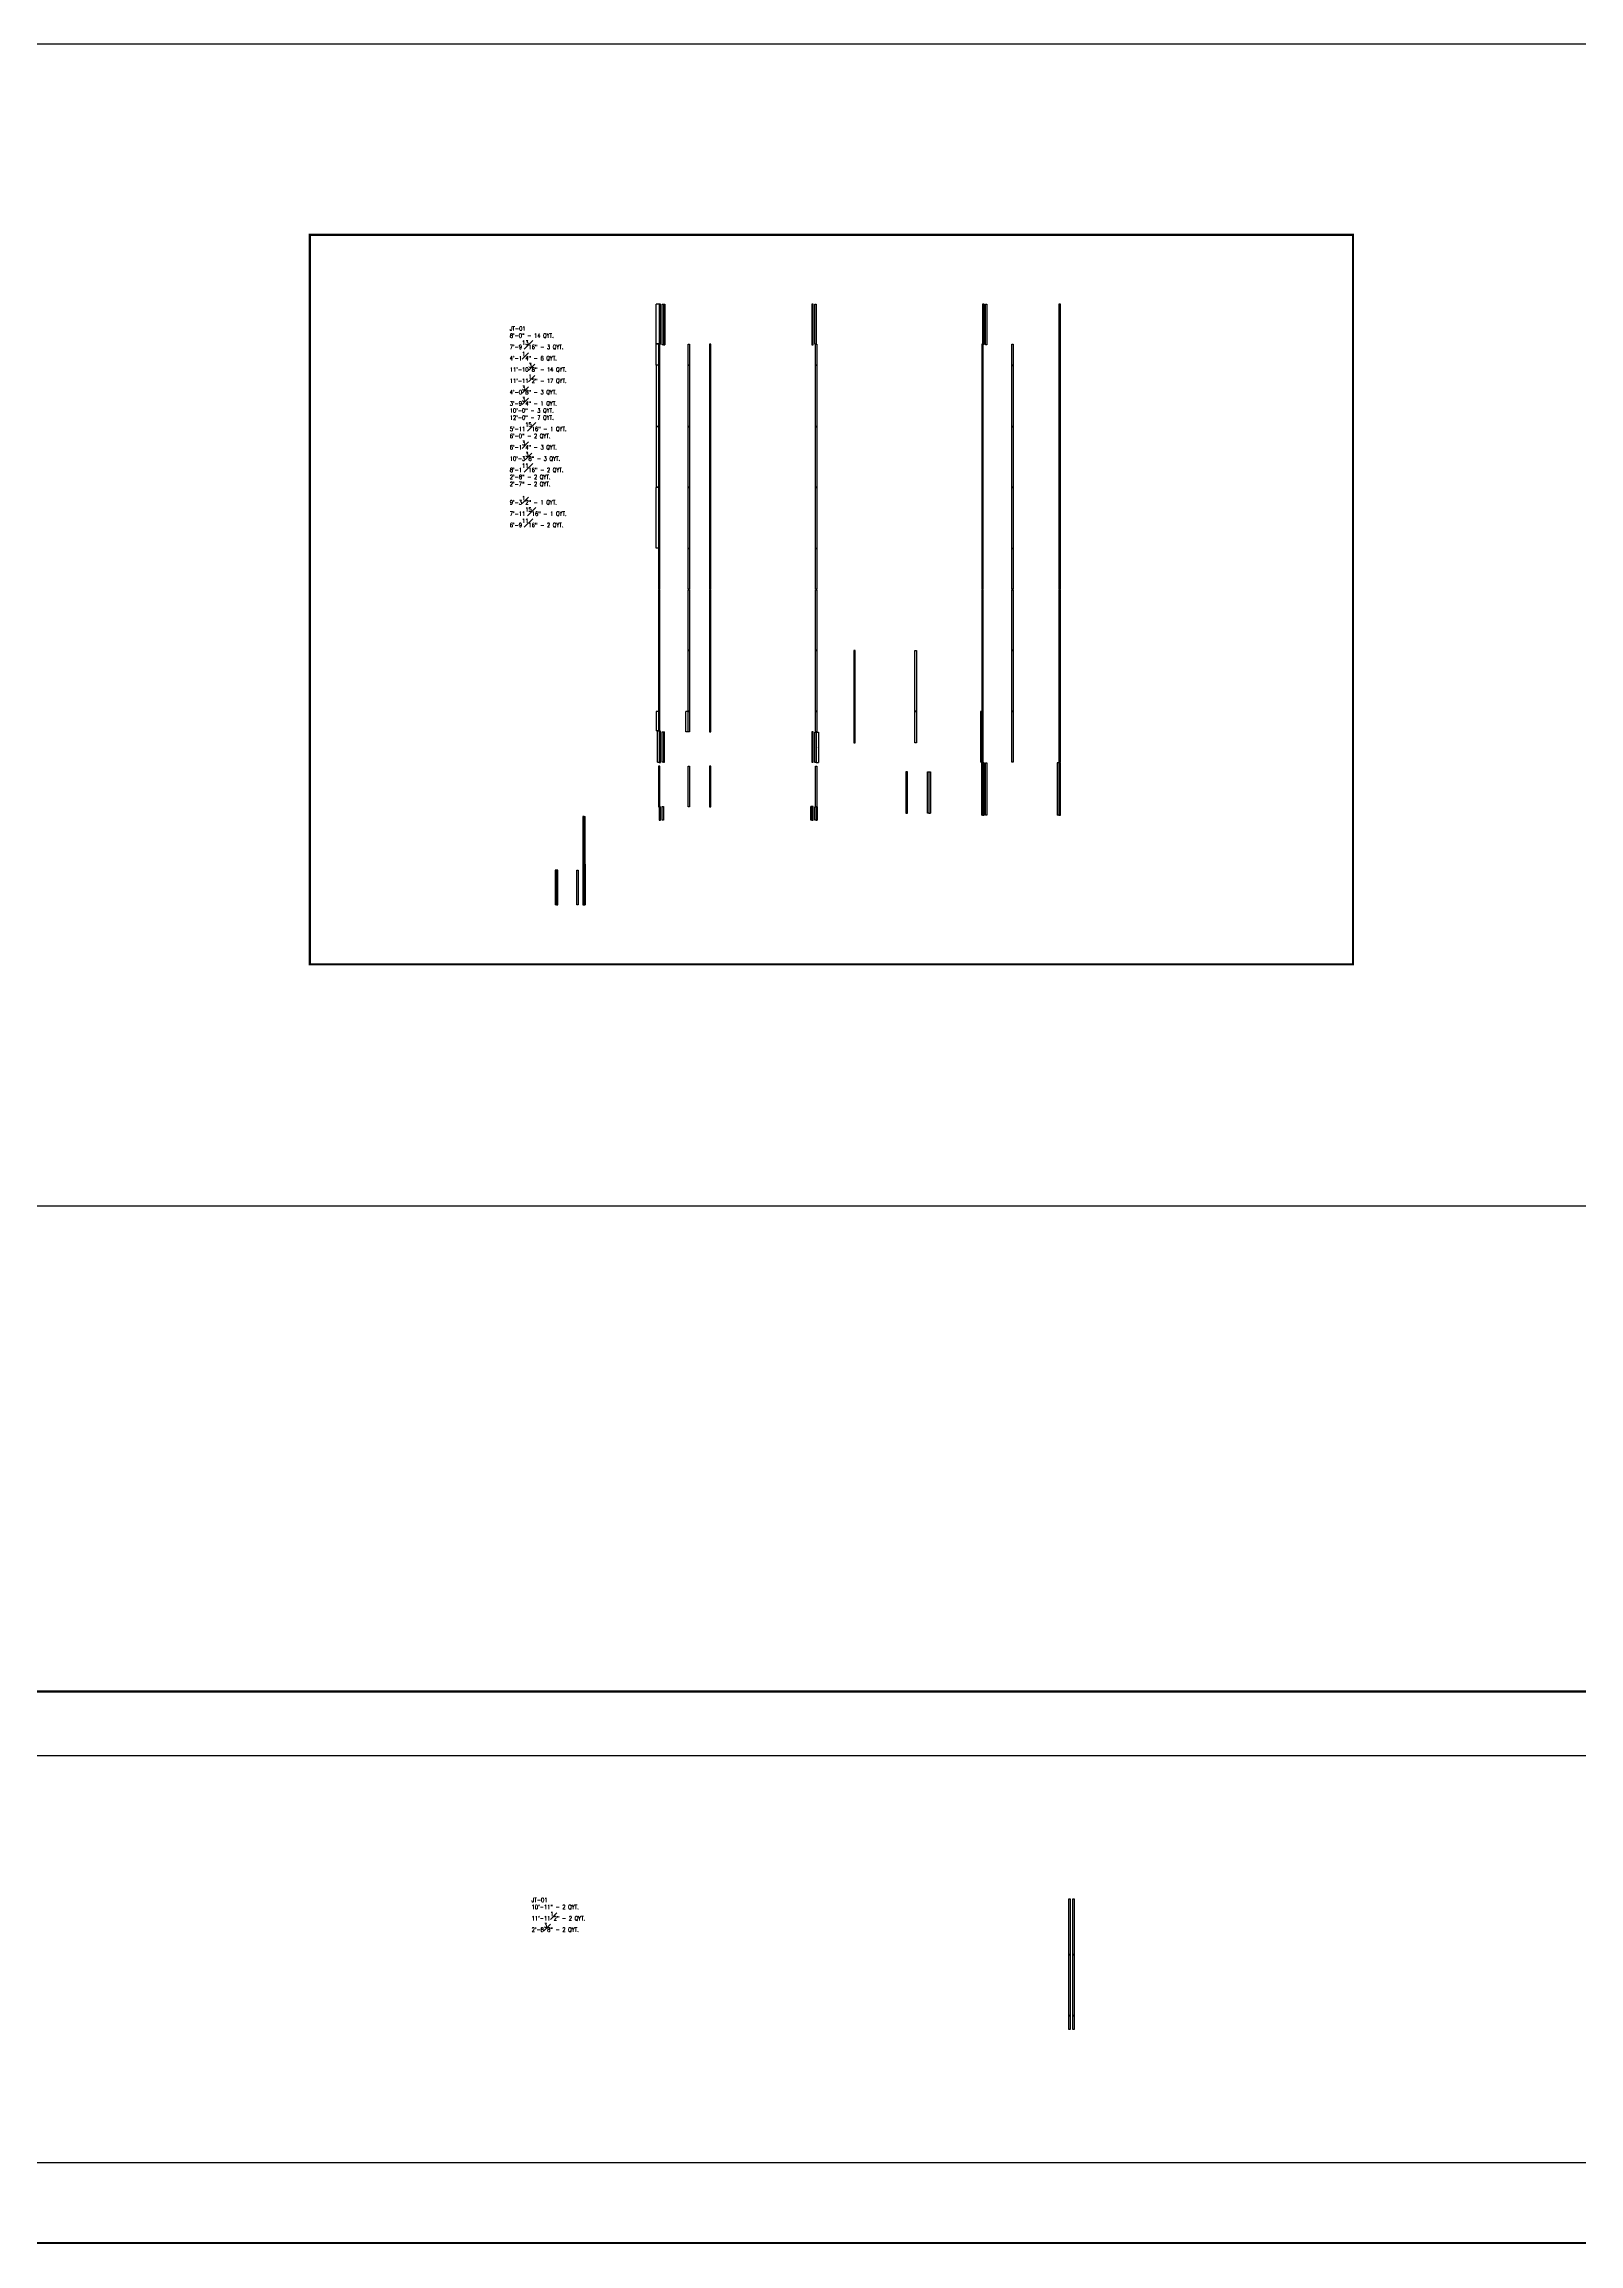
# Model space of a CAD drawing. Header units: inches. Extents: x 0 to 14480, y -2 to 5324.
# Drawn here: x 3620 to 7240, y -2 to 5184 of the extents above; entities that cross this region are included whole.
import ezdxf

# ---------------------------------------------------------------- set-up
doc = ezdxf.new("R2010")
doc.units = ezdxf.units.IN
doc.header["$MEASUREMENT"] = 0
doc.layers.add('!Extrusion', color=140, linetype='Continuous', lineweight=25)
doc.layers.add('0 @ 1', color=7, linetype='Continuous')
doc.styles.add('Romans', font='romans.shx', dxfattribs={"width": 0.8})
doc.dimstyles.new('NBK$0', dxfattribs={"dimtxt": 0.0625, "dimasz": 0.046875, "dimexe": 0, "dimexo": 0.03125, "dimgap": 0.03, "dimtad": 3, "dimdec": 4, "dimzin": 3, "dimdsep": 46, "dimlunit": 4, "dimtxsty": 'Romans', "dimblk": 'DOT', "dimblk1": 'DOT', "dimblk2": 'DOT', "dimcen": 0, "dimazin": 2, "dimtfac": 0.8, "dimtdec": 4, "dimtmove": 2, "dimatfit": 2, "dimfxl": 1, "dimtfill": 1, "dimfrac": 1, "dimtolj": 1, "dimtzin": 0, "dimarcsym": 1})

# ---------------------------------------------------------------- blocks, each defined once
blk = doc.blocks.new('_Dot')
at = {"color": 0, "linetype": 'ByBlock', "lineweight": -2}
blk.add_line((-0.5, 0), (-1, 0), dxfattribs=at)
at = {"color": 0, "linetype": 'ByBlock', "const_width": 0.5}
blk.add_lwpolyline([(-0.25, 0, 1), (0.25, 0, 1)], format="xyb", close=True, dxfattribs=at)
blk = doc.blocks.new('*D271')
at = {"layer": '0 @ 1', "color": 0, "lineweight": -2}
for p, q in [((62.2, 208), (64.6, 208)), ((64.6, 96.5), (64.6, 207.9)), ((62.2, 96.5), (64.6, 96.5))]:
    blk.add_line(p, q, dxfattribs=at)
at = {"layer": 'Defpoints', "color": 0}
for p in [(62.2, 208), (64.6, 208), (62.2, 96.5)]:
    blk.add_point(p, dxfattribs=at)
at = {"layer": '0 @ 1', "color": 0, "lineweight": -2, "xscale": 0.046875, "yscale": 0.046875, "zscale": 0.046875}
for p, rotation in [((64.6, 208), 90), ((64.6, 96.5), 270)]:
    blk.add_blockref('_Dot', p, dxfattribs=dict(at, rotation=rotation))
at = {"layer": '0 @ 1', "color": 0, "char_height": 0.0625, "attachment_point": 5, "rotation": 90, "style": 'Romans'}
for s, insert in [('\\A1;9\'-3{\\H0.800000x;\\S1#2;}"', (64.5, 152.2)), ('\\A1;[2833]', (64.7, 152.2))]:
    blk.add_mtext(s, dxfattribs=dict(at, insert=insert))
blk = doc.blocks.new('*D272')
at = {"layer": '0 @ 1', "color": 0, "lineweight": -2}
for p, q in [((609.2, 231), (611.7, 231)), ((611.7, 231), (611.7, 200)), ((609.2, 200), (611.7, 200))]:
    blk.add_line(p, q, dxfattribs=at)
at = {"layer": 'Defpoints', "color": 0}
for p in [(609.1, 231), (609.1, 200), (611.7, 200)]:
    blk.add_point(p, dxfattribs=at)
at = {"layer": '0 @ 1', "color": 0, "lineweight": -2, "xscale": 0.046875, "yscale": 0.046875, "zscale": 0.046875}
for p, rotation in [((611.7, 231), 90), ((611.7, 200), 270)]:
    blk.add_blockref('_Dot', p, dxfattribs=dict(at, rotation=rotation))
at = {"layer": '0 @ 1', "color": 0, "char_height": 0.0625, "attachment_point": 5, "rotation": 90, "style": 'Romans'}
for s, insert in [('\\A1;2\'-7"', (611.6, 215.5)), ('\\A1;[787.5]', (611.7, 215.5))]:
    blk.add_mtext(s, dxfattribs=dict(at, insert=insert))
blk = doc.blocks.new('*D273')
at = {"layer": '0 @ 1', "color": 0, "lineweight": -2}
for p, q in [((598.9, 232), (596.7, 232)), ((596.7, 200), (596.7, 231.9)), ((598.9, 200), (596.7, 200))]:
    blk.add_line(p, q, dxfattribs=at)
at = {"layer": 'Defpoints', "color": 0}
for p in [(596.7, 232), (598.9, 232), (598.9, 200)]:
    blk.add_point(p, dxfattribs=at)
at = {"layer": '0 @ 1', "color": 0, "lineweight": -2, "xscale": 0.046875, "yscale": 0.046875, "zscale": 0.046875}
for p, rotation in [((596.7, 232), 90), ((596.7, 200), 270)]:
    blk.add_blockref('_Dot', p, dxfattribs=dict(at, rotation=rotation))
at = {"layer": '0 @ 1', "color": 0, "char_height": 0.0625, "attachment_point": 5, "rotation": 90, "style": 'Romans'}
for s, insert in [('\\A1;2\'-8"', (596.7, 216)), ('\\A1;[812.5]', (596.8, 216))]:
    blk.add_mtext(s, dxfattribs=dict(at, insert=insert))
blk = doc.blocks.new('*D274')
at = {"layer": '0 @ 1', "color": 0, "lineweight": -2}
for p, q in [((875.2, 313.7), (878.7, 313.7)), ((878.7, 313.6), (878.7, 216)), ((875.2, 216), (878.7, 216))]:
    blk.add_line(p, q, dxfattribs=at)
at = {"layer": 'Defpoints', "color": 0}
for p in [(875.2, 313.7), (875.2, 216), (878.7, 216)]:
    blk.add_point(p, dxfattribs=at)
at = {"layer": '0 @ 1', "color": 0, "lineweight": -2, "xscale": 0.046875, "yscale": 0.046875, "zscale": 0.046875}
for p, rotation in [((878.7, 313.7), 90), ((878.7, 216), 270)]:
    blk.add_blockref('_Dot', p, dxfattribs=dict(at, rotation=rotation))
at = {"layer": '0 @ 1', "color": 0, "char_height": 0.0625, "attachment_point": 5, "rotation": 90, "style": 'Romans'}
for s, insert in [('\\A1;8\'-1{\\H0.800000x;\\S11#16;}"', (878.6, 264.8)), ('\\A1;[2481.5]', (878.8, 264.8))]:
    blk.add_mtext(s, dxfattribs=dict(at, insert=insert))
blk = doc.blocks.new('*D275')
at = {"layer": '0 @ 1', "color": 0, "lineweight": -2}
for p, q in [((1181.8, 334.8), (1177.7, 334.8)), ((1177.7, 334.8), (1177.7, 211.5)), ((1181.8, 211.4), (1177.7, 211.4))]:
    blk.add_line(p, q, dxfattribs=at)
at = {"layer": 'Defpoints', "color": 0}
for p in [(1181.8, 334.8), (1177.7, 211.4), (1181.8, 211.4)]:
    blk.add_point(p, dxfattribs=at)
at = {"layer": '0 @ 1', "color": 0, "lineweight": -2, "xscale": 0.046875, "yscale": 0.046875, "zscale": 0.046875}
for p, rotation in [((1177.7, 334.8), 90), ((1177.7, 211.4), 270)]:
    blk.add_blockref('_Dot', p, dxfattribs=dict(at, rotation=rotation))
at = {"layer": '0 @ 1', "color": 0, "char_height": 0.0625, "attachment_point": 5, "rotation": 90, "style": 'Romans'}
for s, insert in [('\\A1;10\'-3{\\H0.800000x;\\S3#8;}"', (1177.6, 273.1)), ('\\A1;[3134]', (1177.8, 273.1))]:
    blk.add_mtext(s, dxfattribs=dict(at, insert=insert))
blk = doc.blocks.new('*D276')
at = {"layer": '0 @ 1', "color": 0, "lineweight": -2}
for p, q in [((1001.8, 334.8), (999.2, 334.8)), ((999.2, 334.8), (999.2, 211.5)), ((1001.8, 211.4), (999.2, 211.4))]:
    blk.add_line(p, q, dxfattribs=at)
at = {"layer": 'Defpoints', "color": 0}
for p in [(1001.8, 334.8), (999.2, 211.4), (1001.8, 211.4)]:
    blk.add_point(p, dxfattribs=at)
at = {"layer": '0 @ 1', "color": 0, "lineweight": -2, "xscale": 0.046875, "yscale": 0.046875, "zscale": 0.046875}
for p, rotation in [((999.2, 334.8), 90), ((999.2, 211.4), 270)]:
    blk.add_blockref('_Dot', p, dxfattribs=dict(at, rotation=rotation))
at = {"layer": '0 @ 1', "color": 0, "char_height": 0.0625, "attachment_point": 5, "rotation": 90, "style": 'Romans'}
for s, insert in [('\\A1;10\'-3{\\H0.800000x;\\S3#8;}"', (999.1, 273.1)), ('\\A1;[3134]', (999.3, 273.1))]:
    blk.add_mtext(s, dxfattribs=dict(at, insert=insert))
blk = doc.blocks.new('*D277')
at = {"layer": '0 @ 1', "color": 0, "lineweight": -2}
for p, q in [((1000, 456), (997, 456)), ((997, 455.9), (997, 336)), ((1000, 336), (997, 336))]:
    blk.add_line(p, q, dxfattribs=at)
at = {"layer": 'Defpoints', "color": 0}
for p in [(1000, 456), (997, 336), (1000, 336)]:
    blk.add_point(p, dxfattribs=at)
at = {"layer": '0 @ 1', "color": 0, "lineweight": -2, "xscale": 0.046875, "yscale": 0.046875, "zscale": 0.046875}
for p, rotation in [((997, 456), 90), ((997, 336), 270)]:
    blk.add_blockref('_Dot', p, dxfattribs=dict(at, rotation=rotation))
at = {"layer": '0 @ 1', "color": 0, "char_height": 0.0625, "attachment_point": 5, "rotation": 90, "style": 'Romans'}
for s, insert in [('\\A1;10\'-0"', (997, 396)), ('\\A1;[3048]', (997.1, 396))]:
    blk.add_mtext(s, dxfattribs=dict(at, insert=insert))
blk = doc.blocks.new('*D278')
at = {"layer": '0 @ 1', "color": 0, "lineweight": -2}
for p, q in [((609.2, 407.2), (614.6, 407.2)), ((614.6, 407.1), (614.6, 335.3)), ((609.2, 335.3), (614.6, 335.3))]:
    blk.add_line(p, q, dxfattribs=at)
at = {"layer": 'Defpoints', "color": 0}
for p in [(609.1, 407.2), (609.1, 335.3), (614.6, 335.3)]:
    blk.add_point(p, dxfattribs=at)
at = {"layer": '0 @ 1', "color": 0, "lineweight": -2, "xscale": 0.046875, "yscale": 0.046875, "zscale": 0.046875}
for p, rotation in [((614.6, 407.2), 90), ((614.6, 335.3), 270)]:
    blk.add_blockref('_Dot', p, dxfattribs=dict(at, rotation=rotation))
at = {"layer": '0 @ 1', "color": 0, "char_height": 0.0625, "attachment_point": 5, "rotation": 90, "style": 'Romans'}
for s, insert in [('\\A1;5\'-11{\\H0.800000x;\\S15#16;}"', (614.6, 371.2)), ('\\A1;[1827]', (614.7, 371.2))]:
    blk.add_mtext(s, dxfattribs=dict(at, insert=insert))
blk = doc.blocks.new('*D279')
at = {"layer": '0 @ 1', "color": 0, "lineweight": -2}
for p, q in [((249.2, 408), (251.3, 408)), ((251.3, 336), (251.3, 408)), ((249.2, 336), (251.3, 336))]:
    blk.add_line(p, q, dxfattribs=at)
at = {"layer": 'Defpoints', "color": 0}
for p in [(249.1, 408), (251.3, 408), (249.1, 336)]:
    blk.add_point(p, dxfattribs=at)
at = {"layer": '0 @ 1', "color": 0, "lineweight": -2, "xscale": 0.046875, "yscale": 0.046875, "zscale": 0.046875}
for p, rotation in [((251.3, 408), 90), ((251.3, 336), 270)]:
    blk.add_blockref('_Dot', p, dxfattribs=dict(at, rotation=rotation))
at = {"layer": '0 @ 1', "color": 0, "char_height": 0.0625, "attachment_point": 5, "rotation": 90, "style": 'Romans'}
for s, insert in [('\\A1;6\'-0"', (251.3, 372)), ('\\A1;[1829]', (251.4, 372))]:
    blk.add_mtext(s, dxfattribs=dict(at, insert=insert))
blk = doc.blocks.new('*D280')
at = {"layer": '0 @ 1', "color": 0, "lineweight": -2}
for p, q in [((238.9, 409.7), (234.9, 409.7)), ((234.9, 336), (234.9, 409.6)), ((238.9, 335.9), (234.9, 335.9))]:
    blk.add_line(p, q, dxfattribs=at)
at = {"layer": 'Defpoints', "color": 0}
for p in [(234.9, 409.7), (238.9, 409.7), (238.9, 335.9)]:
    blk.add_point(p, dxfattribs=at)
at = {"layer": '0 @ 1', "color": 0, "lineweight": -2, "xscale": 0.046875, "yscale": 0.046875, "zscale": 0.046875}
for p, rotation in [((234.9, 409.7), 90), ((234.9, 335.9), 270)]:
    blk.add_blockref('_Dot', p, dxfattribs=dict(at, rotation=rotation))
at = {"layer": '0 @ 1', "color": 0, "char_height": 0.0625, "attachment_point": 5, "rotation": 90, "style": 'Romans'}
for s, insert in [('\\A1;6\'-1{\\H0.800000x;\\S3#4;}"', (234.8, 372.8)), ('\\A1;[1873]', (235, 372.8))]:
    blk.add_mtext(s, dxfattribs=dict(at, insert=insert))
blk = doc.blocks.new('*D281')
at = {"layer": '0 @ 1', "color": 0, "lineweight": -2}
for p, q in [((307.4, 456), (302, 456)), ((302, 407.6), (302, 455.9)), ((307.4, 407.6), (302, 407.6))]:
    blk.add_line(p, q, dxfattribs=at)
at = {"layer": 'Defpoints', "color": 0}
for p in [(302, 456), (307.4, 456), (307.4, 407.6)]:
    blk.add_point(p, dxfattribs=at)
at = {"layer": '0 @ 1', "color": 0, "lineweight": -2, "xscale": 0.046875, "yscale": 0.046875, "zscale": 0.046875}
for p, rotation in [((302, 456), 90), ((302, 407.6), 270)]:
    blk.add_blockref('_Dot', p, dxfattribs=dict(at, rotation=rotation))
at = {"layer": '0 @ 1', "color": 0, "char_height": 0.0625, "attachment_point": 5, "rotation": 90, "style": 'Romans'}
for s, insert in [('\\A1;4\'-0{\\H0.800000x;\\S3#8;}"', (301.9, 431.8)), ('\\A1;[1229]', (302.1, 431.8))]:
    blk.add_mtext(s, dxfattribs=dict(at, insert=insert))
blk = doc.blocks.new('*D282')
at = {"layer": '0 @ 1', "color": 0, "lineweight": -2}
for p, q in [((237.6, 456), (232.1, 456)), ((232.1, 455.9), (232.1, 410.2)), ((237.6, 410.2), (232.1, 410.2))]:
    blk.add_line(p, q, dxfattribs=at)
at = {"layer": 'Defpoints', "color": 0}
for p in [(237.7, 456), (232.1, 410.2), (237.7, 410.2)]:
    blk.add_point(p, dxfattribs=at)
at = {"layer": '0 @ 1', "color": 0, "lineweight": -2, "xscale": 0.046875, "yscale": 0.046875, "zscale": 0.046875}
for p, rotation in [((232.1, 456), 90), ((232.1, 410.2), 270)]:
    blk.add_blockref('_Dot', p, dxfattribs=dict(at, rotation=rotation))
at = {"layer": '0 @ 1', "color": 0, "char_height": 0.0625, "attachment_point": 5, "rotation": 90, "style": 'Romans'}
for s, insert in [('\\A1;3\'-9{\\H0.800000x;\\S3#4;}"', (232.1, 433.1)), ('\\A1;[1162.5]', (232.2, 433.1))]:
    blk.add_mtext(s, dxfattribs=dict(at, insert=insert))
blk = doc.blocks.new('*D283')
at = {"layer": '0 @ 1', "color": 0, "lineweight": -2}
for p, q in [((237.6, 984), (232.1, 984)), ((232.1, 840.5), (232.1, 983.9)), ((237.6, 840.5), (232.1, 840.5))]:
    blk.add_line(p, q, dxfattribs=at)
at = {"layer": 'Defpoints', "color": 0}
for p in [(232.1, 984), (237.7, 984), (237.7, 840.5)]:
    blk.add_point(p, dxfattribs=at)
at = {"layer": '0 @ 1', "color": 0, "lineweight": -2, "xscale": 0.046875, "yscale": 0.046875, "zscale": 0.046875}
for p, rotation in [((232.1, 984), 90), ((232.1, 840.5), 270)]:
    blk.add_blockref('_Dot', p, dxfattribs=dict(at, rotation=rotation))
at = {"layer": '0 @ 1', "color": 0, "char_height": 0.0625, "attachment_point": 5, "rotation": 90, "style": 'Romans'}
for s, insert in [('\\A1;11\'-11{\\H0.800000x;\\S1#2;}"', (232.1, 912.2)), ('\\A1;[3645]', (232.2, 912.2))]:
    blk.add_mtext(s, dxfattribs=dict(at, insert=insert))
blk = doc.blocks.new('*D284')
at = {"layer": '0 @ 1', "color": 0, "lineweight": -2}
for p, q in [((237.6, 1126.8), (232.1, 1126.8)), ((232.1, 1126.8), (232.1, 984.5)), ((237.6, 984.5), (232.1, 984.5))]:
    blk.add_line(p, q, dxfattribs=at)
at = {"layer": 'Defpoints', "color": 0}
for p in [(237.7, 1126.8), (232.1, 984.5), (237.7, 984.5)]:
    blk.add_point(p, dxfattribs=at)
at = {"layer": '0 @ 1', "color": 0, "lineweight": -2, "xscale": 0.046875, "yscale": 0.046875, "zscale": 0.046875}
for p, rotation in [((232.1, 1126.8), 90), ((232.1, 984.5), 270)]:
    blk.add_blockref('_Dot', p, dxfattribs=dict(at, rotation=rotation))
at = {"layer": '0 @ 1', "color": 0, "char_height": 0.0625, "attachment_point": 5, "rotation": 90, "style": 'Romans'}
for s, insert in [('\\A1;11\'-10{\\H0.800000x;\\S3#8;}"', (232.1, 1055.6)), ('\\A1;[3615.5]', (232.2, 1055.6))]:
    blk.add_mtext(s, dxfattribs=dict(at, insert=insert))
blk = doc.blocks.new('*D285')
at = {"layer": '0 @ 1', "color": 0, "lineweight": -2}
for p, q in [((237.6, 1272), (232.1, 1272)), ((232.1, 1271.9), (232.1, 1128)), ((237.6, 1127.9), (232.1, 1127.9))]:
    blk.add_line(p, q, dxfattribs=at)
at = {"layer": 'Defpoints', "color": 0}
for p in [(237.7, 1272), (232.1, 1127.9), (237.7, 1127.9)]:
    blk.add_point(p, dxfattribs=at)
at = {"layer": '0 @ 1', "color": 0, "lineweight": -2, "xscale": 0.046875, "yscale": 0.046875, "zscale": 0.046875}
for p, rotation in [((232.1, 1272), 90), ((232.1, 1127.9), 270)]:
    blk.add_blockref('_Dot', p, dxfattribs=dict(at, rotation=rotation))
at = {"layer": '0 @ 1', "color": 0, "char_height": 0.0625, "attachment_point": 5, "rotation": 90, "style": 'Romans'}
for s, insert in [('\\A1;12\'-0"', (232.1, 1200)), ('\\A1;[3658]', (232.2, 1200))]:
    blk.add_mtext(s, dxfattribs=dict(at, insert=insert))
blk = doc.blocks.new('*D286')
at = {"layer": '0 @ 1', "color": 0, "lineweight": -2}
for p, q in [((237.6, 1321.7), (232.1, 1321.7)), ((232.1, 1272.5), (232.1, 1321.6)), ((237.6, 1272.5), (232.1, 1272.5))]:
    blk.add_line(p, q, dxfattribs=at)
at = {"layer": 'Defpoints', "color": 0}
for p in [(232.1, 1321.7), (237.7, 1321.7), (237.7, 1272.5)]:
    blk.add_point(p, dxfattribs=at)
at = {"layer": '0 @ 1', "color": 0, "lineweight": -2, "xscale": 0.046875, "yscale": 0.046875, "zscale": 0.046875}
for p, rotation in [((232.1, 1321.7), 90), ((232.1, 1272.5), 270)]:
    blk.add_blockref('_Dot', p, dxfattribs=dict(at, rotation=rotation))
at = {"layer": '0 @ 1', "color": 0, "char_height": 0.0625, "attachment_point": 5, "rotation": 90, "style": 'Romans'}
for s, insert in [('\\A1;4\'-1{\\H0.800000x;\\S1#4;}"', (232.1, 1297.1)), ('\\A1;[1250.5]', (232.2, 1297.1))]:
    blk.add_mtext(s, dxfattribs=dict(at, insert=insert))
blk = doc.blocks.new('*D287')
at = {"layer": '0 @ 1', "color": 0, "lineweight": -2}
for p, q in [((238.9, 1416), (232.1, 1416)), ((232.1, 1322.2), (232.1, 1416)), ((238.9, 1322.2), (232.1, 1322.2))]:
    blk.add_line(p, q, dxfattribs=at)
at = {"layer": 'Defpoints', "color": 0}
for p in [(232.1, 1416), (238.9, 1416), (238.9, 1322.2)]:
    blk.add_point(p, dxfattribs=at)
at = {"layer": '0 @ 1', "color": 0, "lineweight": -2, "xscale": 0.046875, "yscale": 0.046875, "zscale": 0.046875}
for p, rotation in [((232.1, 1416), 90), ((232.1, 1322.2), 270)]:
    blk.add_blockref('_Dot', p, dxfattribs=dict(at, rotation=rotation))
at = {"layer": '0 @ 1', "color": 0, "char_height": 0.0625, "attachment_point": 5, "rotation": 90, "style": 'Romans'}
for s, insert in [('\\A1;7\'-9{\\H0.800000x;\\S13#16;}"', (232.1, 1369.1)), ('\\A1;[2383]', (232.2, 1369.1))]:
    blk.add_mtext(s, dxfattribs=dict(at, insert=insert))
blk = doc.blocks.new('*D288')
at = {"layer": '0 @ 1', "color": 0, "lineweight": -2}
for p, q in [((249.2, 1416), (252, 1416)), ((252, 1416), (252, 1320)), ((249.2, 1320), (252, 1320))]:
    blk.add_line(p, q, dxfattribs=at)
at = {"layer": 'Defpoints', "color": 0}
for p in [(249.1, 1416), (249.1, 1320), (252, 1320)]:
    blk.add_point(p, dxfattribs=at)
at = {"layer": '0 @ 1', "color": 0, "lineweight": -2, "xscale": 0.046875, "yscale": 0.046875, "zscale": 0.046875}
for p, rotation in [((252, 1416), 90), ((252, 1320), 270)]:
    blk.add_blockref('_Dot', p, dxfattribs=dict(at, rotation=rotation))
at = {"layer": '0 @ 1', "color": 0, "char_height": 0.0625, "attachment_point": 5, "rotation": 90, "style": 'Romans'}
for s, insert in [('\\A1;8\'-0"', (252, 1368)), ('\\A1;[2438.5]', (252.1, 1368))]:
    blk.add_mtext(s, dxfattribs=dict(at, insert=insert))
blk = doc.blocks.new('*D289')
at = {"layer": '0 @ 1', "color": 0, "lineweight": -2}
for p, q in [((62.2, 96), (64.6, 96)), ((64.6, 95.9), (64.6, 0)), ((62.2, 0), (64.6, 0))]:
    blk.add_line(p, q, dxfattribs=at)
at = {"layer": 'Defpoints', "color": 0}
for p in [(62.2, 96), (62.2, 0), (64.6, 0)]:
    blk.add_point(p, dxfattribs=at)
at = {"layer": '0 @ 1', "color": 0, "lineweight": -2, "xscale": 0.046875, "yscale": 0.046875, "zscale": 0.046875}
for p, rotation in [((64.6, 96), 90), ((64.6, 0), 270)]:
    blk.add_blockref('_Dot', p, dxfattribs=dict(at, rotation=rotation))
at = {"layer": '0 @ 1', "color": 0, "char_height": 0.0625, "attachment_point": 5, "rotation": 90, "style": 'Romans'}
for s, insert in [('\\A1;7\'-11{\\H0.800000x;\\S15#16;}"', (64.5, 48)), ('\\A1;[2437.5]', (64.7, 48))]:
    blk.add_mtext(s, dxfattribs=dict(at, insert=insert))
blk = doc.blocks.new('*D290')
at = {"layer": '0 @ 1', "color": 0, "lineweight": -2}
for p, q in [((-3.3, 81.7), (-6.3, 81.7)), ((-6.3, 81.6), (-6.3, 0)), ((-3.3, 0), (-6.3, 0))]:
    blk.add_line(p, q, dxfattribs=at)
at = {"layer": 'Defpoints', "color": 0}
for p in [(-3.2, 81.7), (-6.3, 0), (-3.2, 0)]:
    blk.add_point(p, dxfattribs=at)
at = {"layer": '0 @ 1', "color": 0, "lineweight": -2, "xscale": 0.046875, "yscale": 0.046875, "zscale": 0.046875}
for p, rotation in [((-6.3, 81.7), 90), ((-6.3, 0), 270)]:
    blk.add_blockref('_Dot', p, dxfattribs=dict(at, rotation=rotation))
at = {"layer": '0 @ 1', "color": 0, "char_height": 0.0625, "attachment_point": 5, "rotation": 90, "style": 'Romans'}
for s, insert in [('\\A1;6\'-9{\\H0.800000x;\\S11#16;}"', (-6.4, 40.8)), ('\\A1;[2075]', (-6.2, 40.8))]:
    blk.add_mtext(s, dxfattribs=dict(at, insert=insert))
blk = doc.blocks.new('BOTTOM2')
at = {"layer": '!Extrusion', "color": 156}
for points in [[(-12.8, 176.8), (-12.8, 307.8), (-10.5, 307.8, 1), (-10.3, 307.8), (-9.5, 307.8), (-9.5, 176.8)], [(-3.2, 176.8), (-3.2, 307.8), (-1, 307.8, 1), (-0.7, 307.8), (0, 307.8), (0, 176.8)]]:
    blk.add_lwpolyline(points, format="xyb", close=True, dxfattribs=at)
at = {"layer": '!Extrusion', "color": 80}
for points in [[(-12.8, 32.9), (-12.8, 176.4), (-10.5, 176.4, 1), (-10.3, 176.4), (-9.5, 176.4), (-9.5, 32.9)], [(-3.2, 32.9), (-3.2, 176.4), (-1, 176.4, 1), (-0.7, 176.4), (0, 176.4), (0, 32.9)]]:
    blk.add_lwpolyline(points, format="xyb", close=True, dxfattribs=at)
at = {"layer": '!Extrusion', "color": 155}
for points in [[(-12.8, 0), (-12.8, 32.4), (-10.5, 32.4, 1), (-10.3, 32.4), (-9.5, 32.4), (-9.5, 0)], [(-3.2, 0), (-3.2, 32.4), (-1, 32.4, 1), (-0.7, 32.4), (0, 32.4), (0, 0)]]:
    blk.add_lwpolyline(points, format="xyb", close=True, dxfattribs=at)
blk = doc.blocks.new('TOP2')
at = {"layer": '!Extrusion', "color": 20}
for points in [[(242.19511, 1322.18946), (242.19511, 1415.99902), (239.9707, 1415.99902, -1), (239.69511, 1415.99902), (238.94708, 1415.99902), (238.94708, 1322.18946)], [(605.89819, 1322.18946), (605.89819, 1415.99902), (608.1226, 1415.99902, 1), (608.39819, 1415.99902), (609.14622, 1415.99902), (609.14622, 1322.18946)], [(1005.03706, 1322.18946), (1005.03706, 1415.99902), (1002.81265, 1415.99902, -1), (1002.53706, 1415.99902), (1001.78903, 1415.99902), (1001.78903, 1322.18946)]]:
    blk.add_lwpolyline(points, format="xyb", close=True, dxfattribs=at)
at = {"layer": '!Extrusion', "color": 1}
for points in [[(245.89828, 1320), (245.89828, 1415.99902), (248.12269, 1415.99902, 1), (248.39828, 1415.99902), (249.14631, 1415.99902), (249.14631, 1320)], [(602.16197, 1320), (602.16197, 1415.99902), (599.93756, 1415.99902, -1), (599.66197, 1415.99902), (598.91394, 1415.99902), (598.91394, 1320)], [(1008.77328, 1320), (1008.77328, 1415.99902), (1010.99769, 1415.99902, 1), (1011.27328, 1415.99902), (1012.02131, 1415.99902), (1012.02131, 1320)], [(240.90936, 743.94193), (240.90936, 839.96211), (238.68495, 839.96211, -1), (238.40936, 839.96211), (237.66133, 839.96211), (237.66133, 743.94193)], [(307.41863, 743.94193), (307.41863, 839.96211), (309.64304, 839.96211, 1), (309.91863, 839.96211), (310.66666, 839.96211), (310.66666, 743.94193)], [(360.64, 743.94193), (360.64, 839.96211), (358.41559, 839.96211, -1), (358.14, 839.96211), (357.39197, 839.96211), (357.39197, 743.94193)], [(607.60514, 743.94193), (607.60514, 839.96211), (609.82955, 839.96211, 1), (610.10514, 839.96211), (610.85317, 839.96211), (610.85317, 743.94193)], [(1003.26376, 743.94193), (1003.26376, 839.96211), (1001.03935, 839.96211, -1), (1000.76376, 839.96211), (1000.01573, 839.96211), (1000.01573, 743.94193)], [(1070.29412, 743.94193), (1070.29412, 839.96211), (1072.51853, 839.96211, 1), (1072.79412, 839.96211), (1073.54216, 839.96211), (1073.54216, 743.94193)], [(1185.03625, 743.94193), (1185.03625, 839.96211), (1182.81184, 839.96211, -1), (1182.53625, 839.96211), (1181.78822, 839.96211), (1181.78822, 743.94193)], [(240.90936, 230.79232), (240.90936, 326.79134), (238.68495, 326.79134, -1), (238.40936, 326.79134), (237.66133, 326.79134), (237.66133, 230.79232)], [(307.23113, 230.79232), (307.23113, 326.79134), (309.45554, 326.79134, 1), (309.73113, 326.79134), (310.47916, 326.79134), (310.47916, 230.79232)], [(360.90936, 230.79232), (360.90936, 326.79134), (358.68495, 326.79134, -1), (358.40936, 326.79134), (357.66133, 326.79134), (357.66133, 230.79232)], [(607.60514, 230.79232), (607.60514, 326.79134), (609.82955, 326.79134, 1), (610.10514, 326.79134), (610.85317, 326.79134), (610.85317, 230.79232)]]:
    blk.add_lwpolyline(points, format="xyb", close=True, dxfattribs=at)
at = {"layer": '!Extrusion', "color": 80}
for points in [[(1185.03625, 1272.46211), (1185.03625, 1415.96211), (1182.81184, 1415.96211, -1), (1182.53625, 1415.96211), (1181.78822, 1415.96211), (1181.78822, 1272.46211)], [(240.90936, 840.46211), (240.90936, 983.96211), (238.68495, 983.96211, -1), (238.40936, 983.96211), (237.66133, 983.96211), (237.66133, 840.46211)], [(307.41863, 840.46211), (307.41863, 983.96211), (309.64304, 983.96211, 1), (309.91863, 983.96211), (310.66666, 983.96211), (310.66666, 840.46211)], [(360.64, 840.46211), (360.64, 983.96211), (358.41559, 983.96211, -1), (358.14, 983.96211), (357.39197, 983.96211), (357.39197, 840.46211)], [(607.60514, 840.46211), (607.60514, 983.96211), (609.82955, 983.96211, 1), (610.10514, 983.96211), (610.85317, 983.96211), (610.85317, 840.46211)], [(1003.26376, 840.46211), (1003.26376, 983.96211), (1001.03935, 983.96211, -1), (1000.76376, 983.96211), (1000.01573, 983.96211), (1000.01573, 840.46211)], [(1070.29412, 840.46211), (1070.29412, 983.96211), (1072.51853, 983.96211, 1), (1072.79412, 983.96211), (1073.54216, 983.96211), (1073.54216, 840.46211)], [(1185.03625, 840.46211), (1185.03625, 983.96211), (1182.81184, 983.96211, -1), (1182.53625, 983.96211), (1181.78822, 983.96211), (1181.78822, 840.46211)], [(240.90936, 456.46211), (240.90936, 599.96211), (238.68495, 599.96211, -1), (238.40936, 599.96211), (237.66133, 599.96211), (237.66133, 456.46211)], [(307.41863, 456.46211), (307.41863, 599.96211), (309.64304, 599.96211, 1), (309.91863, 599.96211), (310.66666, 599.96211), (310.66666, 456.46211)], [(360.64, 456.46211), (360.64, 599.96211), (358.41559, 599.96211, -1), (358.14, 599.96211), (357.39197, 599.96211), (357.39197, 456.46211)], [(607.60514, 456.46211), (607.60514, 599.96211), (609.82955, 599.96211, 1), (610.10514, 599.96211), (610.85317, 599.96211), (610.85317, 456.46211)], [(700.91125, 456.46211), (700.91125, 599.96211), (698.68684, 599.96211, -1), (698.41125, 599.96211), (697.66322, 599.96211), (697.66322, 456.46211)], [(842.20997, 456.46211), (842.20997, 599.96211), (844.43438, 599.96211, 1), (844.70997, 599.96211), (845.458, 599.96211), (845.458, 456.46211)], [(1003.26376, 456.46211), (1003.26376, 599.96211), (1001.03935, 599.96211, -1), (1000.76376, 599.96211), (1000.01573, 599.96211), (1000.01573, 456.46211)], [(1070.29412, 456.46211), (1070.29412, 599.96211), (1072.51853, 599.96211, 1), (1072.79412, 599.96211), (1073.54216, 599.96211), (1073.54216, 456.46211)], [(1185.03625, 456.46211), (1185.03625, 599.96211), (1182.81184, 599.96211, -1), (1182.53625, 599.96211), (1181.78822, 599.96211), (1181.78822, 456.46211)]]:
    blk.add_lwpolyline(points, format="xyb", close=True, dxfattribs=at)
at = {"layer": '!Extrusion', "color": 30}
for points in [[(240.90936, 1272.46211), (240.90936, 1321.68946), (238.68495, 1321.68946, -1), (238.40936, 1321.68946), (237.66133, 1321.68946), (237.66133, 1272.46211)], [(307.41863, 1272.46211), (307.41863, 1321.68946), (309.64304, 1321.68946, 1), (309.91863, 1321.68946), (310.66666, 1321.68946), (310.66666, 1272.46211)], [(360.64, 1272.46211), (360.64, 1321.68946), (358.41559, 1321.68946, -1), (358.14, 1321.68946), (357.39197, 1321.68946), (357.39197, 1272.46211)], [(607.60514, 1272.46211), (607.60514, 1321.68946), (609.82955, 1321.68946, 1), (610.10514, 1321.68946), (610.85317, 1321.68946), (610.85317, 1272.46211)], [(1003.26376, 1272.46211), (1003.26376, 1321.68946), (1001.03935, 1321.68946, -1), (1000.76376, 1321.68946), (1000.01573, 1321.68946), (1000.01573, 1272.46211)], [(1070.29412, 1272.46211), (1070.29412, 1321.68946), (1072.51853, 1321.68946, 1), (1072.79412, 1321.68946), (1073.54216, 1321.68946), (1073.54216, 1272.46211)]]:
    blk.add_lwpolyline(points, format="xyb", close=True, dxfattribs=at)
at = {"layer": '!Extrusion', "color": 122}
for points in [[(240.90936, 1127.94193), (240.90936, 1271.96211), (238.68495, 1271.96211, -1), (238.40936, 1271.96211), (237.66133, 1271.96211), (237.66133, 1127.94193)], [(307.41863, 1127.94193), (307.41863, 1271.96211), (309.64304, 1271.96211, 1), (309.91863, 1271.96211), (310.66666, 1271.96211), (310.66666, 1127.94193)], [(360.64, 1127.94193), (360.64, 1271.96211), (358.41559, 1271.96211, -1), (358.14, 1271.96211), (357.39197, 1271.96211), (357.39197, 1127.94193)], [(607.60514, 1127.94193), (607.60514, 1271.96211), (609.82955, 1271.96211, 1), (610.10514, 1271.96211), (610.85317, 1271.96211), (610.85317, 1127.94193)], [(1003.26376, 1127.94193), (1003.26376, 1271.96211), (1001.03935, 1271.96211, -1), (1000.76376, 1271.96211), (1000.01573, 1271.96211), (1000.01573, 1127.94193)], [(1070.29412, 1127.94193), (1070.29412, 1271.96211), (1072.51853, 1271.96211, 1), (1072.79412, 1271.96211), (1073.54216, 1271.96211), (1073.54216, 1127.94193)], [(1185.03625, 1127.94193), (1185.03625, 1271.96211), (1182.81184, 1271.96211, -1), (1182.53625, 1271.96211), (1181.78822, 1271.96211), (1181.78822, 1127.94193)]]:
    blk.add_lwpolyline(points, format="xyb", close=True, dxfattribs=at)
at = {"layer": '!Extrusion', "color": 60}
for points in [[(240.90936, 984.46211), (240.90936, 1126.81299), (238.68495, 1126.81299, -1), (238.40936, 1126.81299), (237.66133, 1126.81299), (237.66133, 984.46211)], [(307.41863, 984.46211), (307.41863, 1126.81299), (309.64304, 1126.81299, 1), (309.91863, 1126.81299), (310.66666, 1126.81299), (310.66666, 984.46211)], [(360.64, 984.46211), (360.64, 1126.81299), (358.41559, 1126.81299, -1), (358.14, 1126.81299), (357.39197, 1126.81299), (357.39197, 984.46211)], [(607.60514, 984.46211), (607.60514, 1126.81299), (609.82955, 1126.81299, 1), (610.10514, 1126.81299), (610.85317, 1126.81299), (610.85317, 984.46211)], [(1003.26376, 984.46211), (1003.26376, 1126.81299), (1001.03935, 1126.81299, -1), (1000.76376, 1126.81299), (1000.01573, 1126.81299), (1000.01573, 984.46211)], [(1070.29412, 984.46211), (1070.29412, 1126.81299), (1072.51853, 1126.81299, 1), (1072.79412, 1126.81299), (1073.54216, 1126.81299), (1073.54216, 984.46211)], [(1185.03625, 984.46211), (1185.03625, 1126.81299), (1182.81184, 1126.81299, -1), (1182.53625, 1126.81299), (1181.78822, 1126.81299), (1181.78822, 984.46211)], [(240.90936, 600.46211), (240.90936, 742.81299), (238.68495, 742.81299, -1), (238.40936, 742.81299), (237.66133, 742.81299), (237.66133, 600.46211)], [(307.41863, 600.46211), (307.41863, 742.81299), (309.64304, 742.81299, 1), (309.91863, 742.81299), (310.66666, 742.81299), (310.66666, 600.46211)], [(360.64, 600.46211), (360.64, 742.81299), (358.41559, 742.81299, -1), (358.14, 742.81299), (357.39197, 742.81299), (357.39197, 600.46211)], [(607.60514, 600.46211), (607.60514, 742.81299), (609.82955, 742.81299, 1), (610.10514, 742.81299), (610.85317, 742.81299), (610.85317, 600.46211)], [(1003.26376, 600.46211), (1003.26376, 742.81299), (1001.03935, 742.81299, -1), (1000.76376, 742.81299), (1000.01573, 742.81299), (1000.01573, 600.46211)], [(1070.29412, 600.46211), (1070.29412, 742.81299), (1072.51853, 742.81299, 1), (1072.79412, 742.81299), (1073.54216, 742.81299), (1073.54216, 600.46211)], [(1185.03625, 600.46211), (1185.03625, 742.81299), (1182.81184, 742.81299, -1), (1182.53625, 742.81299), (1181.78822, 742.81299), (1181.78822, 600.46211)]]:
    blk.add_lwpolyline(points, format="xyb", close=True, dxfattribs=at)
at = {"layer": '!Extrusion', "color": 84}
blk.add_lwpolyline([(240.90936, 410.18947), (240.90936, 455.96211), (238.68495, 455.96211, -1), (238.40936, 455.96211), (237.66133, 455.96211), (237.66133, 410.18947)], format="xyb", close=True, dxfattribs=at)
at = {"layer": '!Extrusion', "color": 82}
for points in [[(307.41863, 407.56693), (307.41863, 455.96211), (309.64304, 455.96211, 1), (309.91863, 455.96211), (310.66666, 455.96211), (310.66666, 407.56693)], [(360.64, 407.56693), (360.64, 455.96211), (358.41559, 455.96211, -1), (358.14, 455.96211), (357.39197, 455.96211), (357.39197, 407.56693)], [(607.60514, 407.56693), (607.60514, 455.96211), (609.82955, 455.96211, 1), (610.10514, 455.96211), (610.85317, 455.96211), (610.85317, 407.56693)]]:
    blk.add_lwpolyline(points, format="xyb", close=True, dxfattribs=at)
at = {"layer": '!Extrusion', "color": 202}
for points in [[(700.91125, 382.21457), (700.91125, 455.96211), (698.68684, 455.96211, -1), (698.41125, 455.96211), (697.66322, 455.96211), (697.66322, 382.21457)], [(842.20997, 382.21457), (842.20997, 455.96211), (844.43438, 455.96211, 1), (844.70997, 455.96211), (845.458, 455.96211), (845.458, 382.21457)], [(242.18839, 335.94193), (242.18839, 409.68947), (239.96398, 409.68947, -1), (239.68839, 409.68947), (238.94035, 409.68947), (238.94035, 335.94193)]]:
    blk.add_lwpolyline(points, format="xyb", close=True, dxfattribs=at)
at = {"layer": '!Extrusion', "color": 112}
for points in [[(1000.01573, 335.97096), (1003.26376, 335.97096), (1003.26376, 455.96211), (1001.03935, 455.96211, -1), (1000.76376, 455.96211), (1000.01573, 455.96211)], [(1073.54216, 335.97096), (1070.29412, 335.97096), (1070.29412, 455.96211), (1072.51853, 455.96211, 1), (1072.79412, 455.96211), (1073.54216, 455.96211)], [(1181.78822, 335.97096), (1185.03625, 335.97096), (1185.03625, 455.96211), (1182.81184, 455.96211, -1), (1182.53625, 455.96211), (1181.78822, 455.96211)]]:
    blk.add_lwpolyline(points, format="xyb", close=True, dxfattribs=at)
at = {"layer": '!Extrusion', "color": 200}
for points in [[(249.14631, 407.99902), (249.14631, 336), (245.89828, 336), (245.89828, 407.99902), (248.12269, 407.99902, 1), (248.39828, 407.99902)], [(598.91394, 407.99902), (598.91394, 336), (602.16197, 336), (602.16197, 407.99902), (599.93756, 407.99902, -1), (599.66197, 407.99902)]]:
    blk.add_lwpolyline(points, format="xyb", close=True, dxfattribs=at)
at = {"layer": '!Extrusion', "color": 134}
blk.add_lwpolyline([(609.14622, 335.25591), (605.89819, 335.25591), (605.89819, 407.19193), (608.12244, 407.19193, 1), (608.39803, 407.19193), (609.14622, 407.19193)], format="xyb", close=True, dxfattribs=at)
at = {"layer": '!Extrusion', "color": 171}
for points in [[(824.20462, 216), (824.20462, 313.68947), (821.98021, 313.68947, -1), (821.70462, 313.68947), (820.95659, 313.68947), (820.95659, 216)], [(871.9149, 216), (871.9149, 313.68947), (874.13931, 313.68947, 1), (874.41491, 313.68947), (875.16294, 313.68947), (875.16294, 216)]]:
    blk.add_lwpolyline(points, format="xyb", close=True, dxfattribs=at)
at = {"layer": '!Extrusion', "color": 5}
for points in [[(1005.03706, 211.4381), (1005.03706, 334.81693), (1002.81265, 334.81693, -1), (1002.53706, 334.81693), (1001.78903, 334.81693), (1001.78903, 211.4381)], [(1008.77328, 211.4381), (1008.77328, 334.81693), (1010.99769, 334.81693, 1), (1011.27328, 334.81693), (1012.02131, 334.81693), (1012.02131, 211.4381)], [(1185.03625, 211.4381), (1185.03625, 334.81693), (1182.81184, 334.81693, -1), (1182.53625, 334.81693), (1181.78822, 334.81693), (1181.78822, 211.4381)]]:
    blk.add_lwpolyline(points, format="xyb", close=True, dxfattribs=at)
at = {"layer": '!Extrusion', "color": 21}
blk.add_lwpolyline([(62.20889, 96.46211), (62.20889, 207.99114), (59.98448, 207.99114, -1), (59.70889, 207.99114), (58.96086, 207.99114), (58.96086, 96.46211)], format="xyb", close=True, dxfattribs=at)
at = {"layer": '!Extrusion', "color": 175}
for points in [[(238.91403, 200), (242.16206, 200), (242.16206, 231.00138), (239.9378, 231.00138, -1), (239.66221, 231.00138), (238.91403, 231.00138)], [(609.14622, 200), (605.89819, 200), (605.89819, 231.00138), (608.12244, 231.00138, 1), (608.39803, 231.00138), (609.14622, 231.00138)]]:
    blk.add_lwpolyline(points, format="xyb", close=True, dxfattribs=at)
at = {"layer": '!Extrusion', "color": 173}
for points in [[(249.14631, 231.99114), (249.14631, 200), (245.89828, 200), (245.89828, 231.99114), (248.12269, 231.99114, 1), (248.39828, 231.99114)], [(598.91394, 231.99114), (598.91394, 200), (602.16197, 200), (602.16197, 231.99114), (599.93756, 231.99114, -1), (599.66197, 231.99114)]]:
    blk.add_lwpolyline(points, format="xyb", close=True, dxfattribs=at)
at = {"layer": '!Extrusion', "color": 25}
for points in [[(0, 0), (0, 81.68947), (-2.22441, 81.68947, -1), (-2.5, 81.68947), (-3.24803, 81.68947), (-3.24803, 0)], [(44.49464, 0), (44.49464, 81.68947), (46.71905, 81.68947, 1), (46.99464, 81.68947), (47.74267, 81.68947), (47.74267, 0)]]:
    blk.add_lwpolyline(points, format="xyb", close=True, dxfattribs=at)
at = {"layer": '!Extrusion', "color": 23}
blk.add_lwpolyline([(62.20889, 0), (62.20889, 95.96211), (59.98448, 95.96211, -1), (59.70889, 95.96211), (58.96086, 95.96211), (58.96086, 0)], format="xyb", close=True, dxfattribs=at)
at = {"layer": '0 @ 1', "color": 254}
for base, p1, p2, picture, middle in [((232.1376, 1415.99902), (238.94708, 1322.18946), (238.94708, 1415.99902), '*D287', (232.0576, 1369.09424)), ((252.03295, 1320), (249.14631, 1415.99902), (249.14631, 1320), '*D288', (251.96575, 1367.99951)), ((232.137597, 1321.689464), (237.661326, 1272.462106), (237.661326, 1321.689464), '*D286', (232.057597, 1297.075785)), ((232.1376, 1127.94193), (237.66133, 1271.96211), (237.66133, 1127.94193), '*D285', (232.07039, 1199.95202)), ((232.1376, 984.46211), (237.66133, 1126.81299), (237.66133, 984.46211), '*D284', (232.0576, 1055.63755)), ((232.1376, 983.96211), (237.66133, 840.46211), (237.66133, 983.96211), '*D283', (232.0576, 912.21211)), ((232.1376, 410.18947), (237.66133, 455.96211), (237.66133, 410.18947), '*D282', (232.0576, 433.07579)), ((302.02733, 455.96211), (307.41863, 407.56693), (307.41863, 455.96211), '*D281', (301.94733, 431.76452)), ((997.027693, 335.970965), (1000.015729, 455.962106), (1000.015729, 335.970965), '*D277', (996.960491, 395.966535)), ((234.88384, 409.68947), (238.94035, 335.94193), (238.94035, 409.68947), '*D280', (234.80384, 372.8157)), ((251.34981, 407.99902), (249.14631, 336), (249.14631, 407.99902), '*D279', (251.28261, 371.99951)), ((614.63841, 335.25591), (609.14622, 407.19193), (609.14622, 335.25591), '*D278', (614.55841, 371.22392)), ((878.69898, 216), (875.16294, 313.68947), (875.16294, 216), '*D274', (878.61898, 264.84473)), ((999.22769, 211.4381), (1001.78903, 334.81693), (1001.78903, 211.4381), '*D276', (999.14769, 273.12751)), ((1177.68111, 211.4381), (1181.78822, 334.81693), (1181.78822, 211.4381), '*D275', (1177.60111, 273.12751)), ((64.60027, 207.99114), (62.20889, 96.46211), (62.20889, 207.99114), '*D271', (64.52027, 152.22662)), ((596.72325, 231.99114), (598.91394, 200), (598.91394, 231.99114), '*D273', (596.65605, 215.99557)), ((611.65717, 200), (609.14622, 231.00138), (609.14622, 200), '*D272', (611.58996, 215.50069)), ((-6.30749, 0), (-3.24803, 81.68947), (-3.24803, 0), '*D290', (-6.38749, 40.84473)), ((64.60027, 0), (62.20889, 95.96211), (62.20889, 0), '*D289', (64.52027, 47.98105))]:
    dim = blk.add_linear_dim(base=base, p1=p1, p2=p2, angle=90, dimstyle='NBK$0', override={"dimscale": 1, "dimpost": '\\X', "dimtfill": 0, "dimarcsym": 0}, dxfattribs=at)
    dim.commit()
    dim.dimension.update_dxf_attribs({"geometry": picture, "text_midpoint": middle})

msp = doc.modelspace()

# ---------------------------------------------------------------- linework, layer by layer
at = {"color": 1}
for points in [[(0, 5184.1), (14480, 5184.1), (14480, 2444.1), (0, 2444.1)], [(0, 1149.1), (14480, 1149.1), (14480, 189.1), (0, 189.1)]]:
    msp.add_lwpolyline(points, close=True, dxfattribs=at)
at = {"color": 3, "const_width": 5}
for points in [[(4246.9, 4734.1), (6706.9, 4734.1), (6706.9, 3014.1), (4246.9, 3014.1)], [(380, 1300), (13490, 1300), (13490, 0), (380, 0)]]:
    msp.add_lwpolyline(points, close=True, dxfattribs=at)

# ---------------------------------------------------------------- block references
for name, p in [('TOP2', (4831.8, 3154.6)), ('BOTTOM2', (6049.7, 503.2))]:
    msp.add_blockref(name, p)

# ---------------------------------------------------------------- texts
at = {"char_height": 10, "width": 178, "attachment_point": 1, "style": 'Romans'}
for s, insert in [('{\\C3;JT-01}\\P{\\C1;8{{\\l}}\'-{{\\L}}0{{\\l}}"{{\\L}}} - 14 QYT. \\P{\\C20;{{\\l}}7\'-9\\S13#16;"{{\\L}}} - 3 QYT.\\P{\\C30;{{\\l}}4\'-1\\S1#4;"{{\\L}} }- 6 QYT.\\P{\\C60;{{\\l}}11\'-10\\S3#8;"{{\\L}}} - 14 QYT.\\P{\\C80;{{\\l}}11\'-11\\S1#2;"{{\\L}}} - 17 QYT.\\P{\\C82;{{\\l}}4\'-0\\S3#8;"{{\\L}}} - 3 QYT.\\P{\\C84;{{\\l}}3\'-9\\S3#4;"{{\\L}}} - 1 QYT.\\P{\\C112;{{\\l}}10\'-{{\\L}}0{{\\l}}"{{\\L}}} - 3 QYT.\\P{\\C122;12\'-0{{\\l}}"{{\\L}}} - 7 QYT.\\P{\\C134;{{\\l}}5\'-11\\S15#16;"{{\\L}} }- 1 QYT.\\P{\\C200;6\'-0{{\\l}}"{{\\L}} }- 2 QYT.\\P{\\C202;{{\\l}}6\'-1\\S3#4;"{{\\L}}\\C244; }- 3 QYT.\\P{\\C5;{{\\l}}10\'-3\\S3#8;"{{\\L}}} - 3 QYT.\\P{\\C171;{{\\l}}8\'-1\\S11#16;"{{\\L}}} - 2 QYT.\\P{\\C173;2\'-8"} - 2 QYT.\\P{\\C175;2\'-7"} - 2 QYT.\\P\\P{\\C21;{{\\l}}9\'-3\\S1#2;"{{\\L}}} - 1 QYT.\\P{\\C23;{{\\l}}7\'-11\\S15#16;"{{\\L}}} - 1 QYT.\\P{\\C25;{{\\l}}6\'-9\\S11#16;"{{\\L}}} - 2 QYT.', (4718.4, 4518.3)), ('{\\C3;JT-01}\\P{\\C156;10\'-11"} - {\\C3;2 QYT.}\\P{\\C80;{{\\l}}11\'-11\\S1#2;"{{\\L}}} - {\\C3;2 QYT.}\\P{\\C155;{{\\l}}2\'-8\\S3#8;"{{\\L}}} - \\C3;2 QYT.', (4770, 813.6))]:
    msp.add_mtext(s, dxfattribs=dict(at, insert=insert))

doc.saveas('drawing.dxf')
